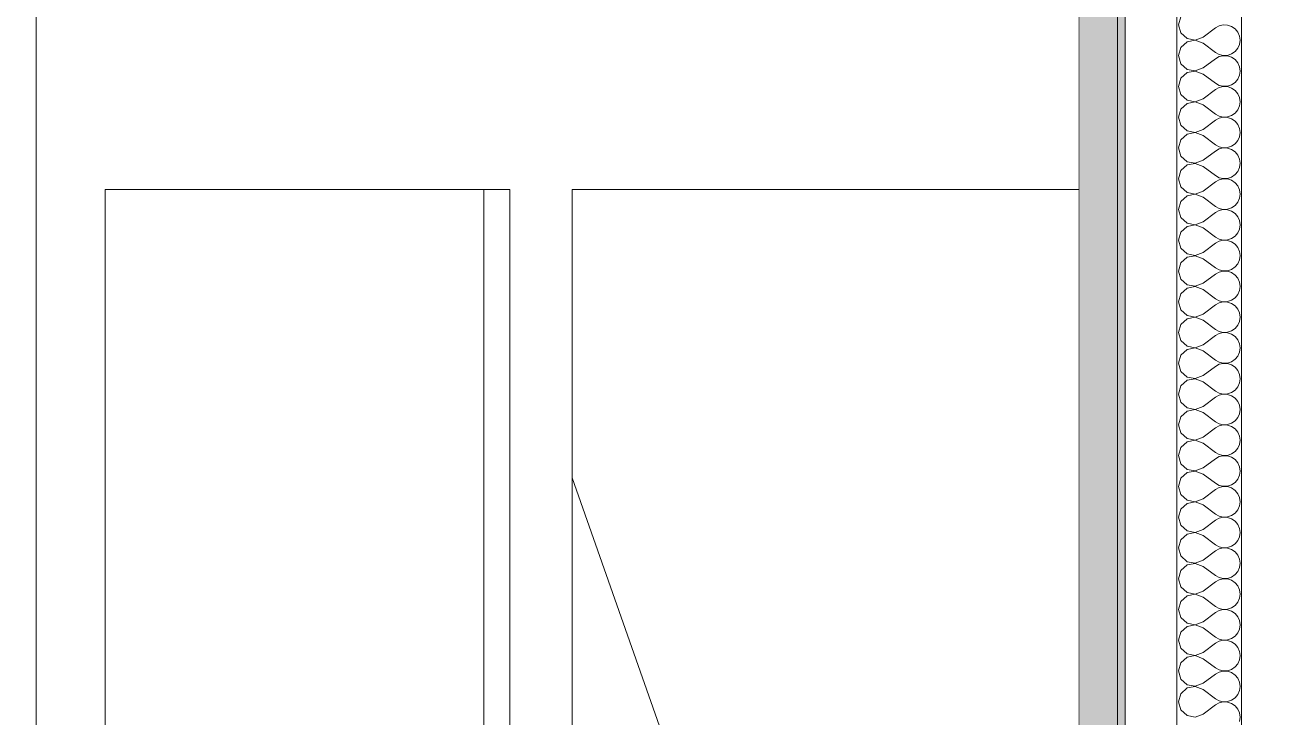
# Model space of a CAD drawing. Header units: millimetres. Extents: x -48147 to 1414029, y -496296 to 18123.
# Drawn here: x 1366612 to 1367135, y -476882 to -476590 of the extents above; entities that cross this region are included whole.
import ezdxf

# ---------------------------------------------------------------- set-up
doc = ezdxf.new("R2010")
doc.units = ezdxf.units.MM
doc.header["$MEASUREMENT"] = 0
doc.linetypes.add('Wipeout_Contour', pattern=[1000, 0, -1000])
doc.layers.add('New_A-25-M_Wall_Int', color=7, linetype='Continuous')
doc.layers.add('New_ArchiCAD Doors', color=7, linetype='Continuous')
doc.layers.add('New_A-25-M_Wall_Int_Pen_No__1', color=7, linetype='Continuous', lineweight=13)
doc.layers.add('New_ArchiCAD Doors_Pen_No__3', color=7, linetype='Continuous', lineweight=18)
doc.layers.add('New_A-25-M_Wall_Int_Pen_No__107', color=7, linetype='Continuous', lineweight=15, true_color=0xa6a6a6)
doc.layers.add('New_ArchiCAD Doors_Pen_No__63', color=7, linetype='Continuous', lineweight=20, true_color=0x606060)

# ---------------------------------------------------------------- blocks, each defined once
blk = doc.blocks.new('*X159', base_point=(1372879, -490836.73))
at = {"layer": 'New_A-25-M_Wall_Int_Pen_No__107', "linetype": 'Continuous'}
for p, q in [((1367099.2, -476586.8), (1367098.23, -476590.22)), ((1367098.23, -476590.22), (1367099.2, -476593.63)), ((1367099.2, -476593.63), (1367101.82, -476596.02)), ((1367108.62, -476595.41), (1367113.81, -476591.51)), ((1367115.38, -476590.65), (1367113.81, -476591.51)), ((1367117.12, -476590.24), (1367115.38, -476590.65)), ((1367118.91, -476590.33), (1367117.12, -476590.24)), ((1367120.61, -476590.9), (1367118.91, -476590.33)), ((1367122.08, -476591.92), (1367120.61, -476590.9)), ((1367123.23, -476593.29), (1367122.08, -476591.92)), ((1367123.95, -476594.93), (1367123.23, -476593.29)), ((1367101.82, -476597.39), (1367099.2, -476599.79)), ((1367101.82, -476596.02), (1367105.31, -476596.68)), ((1367105.31, -476596.73), (1367101.82, -476597.39)), ((1367105.31, -476596.68), (1367108.62, -476595.41)), ((1367108.62, -476598), (1367105.31, -476596.73)), ((1367108.62, -476598), (1367113.81, -476601.9)), ((1367123.23, -476600.12), (1367123.95, -476598.48)), ((1367124.19, -476596.71), (1367123.95, -476594.93)), ((1367123.95, -476598.48), (1367124.19, -476596.71)), ((1367099.2, -476599.79), (1367098.23, -476603.2)), ((1367098.23, -476603.2), (1367099.2, -476606.61)), ((1367108.62, -476608.39), (1367113.81, -476604.5)), ((1367113.81, -476601.9), (1367115.38, -476602.77)), ((1367115.38, -476603.63), (1367113.81, -476604.5)), ((1367115.38, -476602.77), (1367117.12, -476603.17)), ((1367117.12, -476603.22), (1367115.38, -476603.63)), ((1367117.12, -476603.17), (1367118.91, -476603.08)), ((1367118.91, -476603.31), (1367117.12, -476603.22)), ((1367118.91, -476603.08), (1367120.61, -476602.51)), ((1367120.61, -476603.88), (1367118.91, -476603.31)), ((1367120.61, -476602.51), (1367122.08, -476601.5)), ((1367122.08, -476604.9), (1367120.61, -476603.88)), ((1367122.08, -476601.5), (1367123.23, -476600.12)), ((1367099.2, -476606.61), (1367101.82, -476609)), ((1367101.82, -476609), (1367105.31, -476609.66)), ((1367105.31, -476609.71), (1367101.82, -476610.37)), ((1367105.31, -476609.66), (1367108.62, -476608.39)), ((1367108.62, -476610.99), (1367105.31, -476609.71)), ((1367123.23, -476606.28), (1367122.08, -476604.9)), ((1367123.95, -476607.91), (1367123.23, -476606.28)), ((1367124.19, -476609.69), (1367123.95, -476607.91)), ((1367123.95, -476611.46), (1367124.19, -476609.69)), ((1367099.2, -476612.77), (1367098.23, -476616.18)), ((1367101.82, -476610.37), (1367099.2, -476612.77)), ((1367108.62, -476610.99), (1367113.81, -476614.88)), ((1367113.81, -476614.88), (1367115.38, -476615.75)), ((1367120.61, -476615.49), (1367122.08, -476614.48)), ((1367122.08, -476614.48), (1367123.23, -476613.1)), ((1367123.23, -476613.1), (1367123.95, -476611.46)), ((1367098.23, -476616.18), (1367099.2, -476619.59)), ((1367099.2, -476619.59), (1367101.82, -476621.98)), ((1367108.62, -476621.37), (1367113.81, -476617.48)), ((1367115.38, -476616.61), (1367113.81, -476617.48)), ((1367115.38, -476615.75), (1367117.12, -476616.15)), ((1367117.12, -476616.21), (1367115.38, -476616.61)), ((1367117.12, -476616.15), (1367118.91, -476616.07)), ((1367118.91, -476616.29), (1367117.12, -476616.21)), ((1367118.91, -476616.07), (1367120.61, -476615.49)), ((1367120.61, -476616.86), (1367118.91, -476616.29)), ((1367122.08, -476617.88), (1367120.61, -476616.86)), ((1367123.23, -476619.26), (1367122.08, -476617.88)), ((1367123.95, -476620.9), (1367123.23, -476619.26)), ((1367099.2, -476625.75), (1367098.23, -476629.16)), ((1367101.82, -476623.36), (1367099.2, -476625.75)), ((1367101.82, -476621.98), (1367105.31, -476622.64)), ((1367105.31, -476622.7), (1367101.82, -476623.36)), ((1367105.31, -476622.64), (1367108.62, -476621.37)), ((1367108.62, -476623.97), (1367105.31, -476622.7)), ((1367108.62, -476623.97), (1367113.81, -476627.86)), ((1367123.23, -476626.08), (1367123.95, -476624.44)), ((1367124.19, -476622.67), (1367123.95, -476620.9)), ((1367123.95, -476624.44), (1367124.19, -476622.67)), ((1367098.23, -476629.16), (1367099.2, -476632.57)), ((1367108.62, -476634.35), (1367113.81, -476630.46)), ((1367113.81, -476627.86), (1367115.38, -476628.73)), ((1367115.38, -476629.59), (1367113.81, -476630.46)), ((1367115.38, -476628.73), (1367117.12, -476629.13)), ((1367117.12, -476629.19), (1367115.38, -476629.59)), ((1367117.12, -476629.13), (1367118.91, -476629.05)), ((1367118.91, -476629.27), (1367117.12, -476629.19)), ((1367118.91, -476629.05), (1367120.61, -476628.48)), ((1367120.61, -476629.85), (1367118.91, -476629.27)), ((1367120.61, -476628.48), (1367122.08, -476627.46)), ((1367122.08, -476630.86), (1367120.61, -476629.85)), ((1367122.08, -476627.46), (1367123.23, -476626.08)), ((1367123.23, -476632.24), (1367122.08, -476630.86)), ((1367099.2, -476632.57), (1367101.82, -476634.97)), ((1367101.82, -476634.97), (1367105.31, -476635.63)), ((1367105.31, -476635.68), (1367101.82, -476636.34)), ((1367105.31, -476635.63), (1367108.62, -476634.35)), ((1367108.62, -476636.95), (1367105.31, -476635.68)), ((1367123.95, -476633.88), (1367123.23, -476632.24)), ((1367124.19, -476635.65), (1367123.95, -476633.88)), ((1367123.95, -476637.43), (1367124.19, -476635.65)), ((1367099.2, -476638.73), (1367098.23, -476642.14)), ((1367101.82, -476636.34), (1367099.2, -476638.73)), ((1367108.62, -476636.95), (1367113.81, -476640.84)), ((1367113.81, -476640.84), (1367115.38, -476641.71)), ((1367118.91, -476642.03), (1367120.61, -476641.46)), ((1367120.61, -476641.46), (1367122.08, -476640.44)), ((1367122.08, -476640.44), (1367123.23, -476639.06)), ((1367123.23, -476639.06), (1367123.95, -476637.43)), ((1367098.23, -476642.14), (1367099.2, -476645.55)), ((1367099.2, -476645.55), (1367101.82, -476647.95)), ((1367108.62, -476647.33), (1367113.81, -476643.44)), ((1367115.38, -476642.57), (1367113.81, -476643.44)), ((1367115.38, -476641.71), (1367117.12, -476642.12)), ((1367117.12, -476642.17), (1367115.38, -476642.57)), ((1367117.12, -476642.12), (1367118.91, -476642.03)), ((1367118.91, -476642.26), (1367117.12, -476642.17)), ((1367120.61, -476642.83), (1367118.91, -476642.26)), ((1367122.08, -476643.84), (1367120.61, -476642.83)), ((1367123.23, -476645.22), (1367122.08, -476643.84)), ((1367123.95, -476646.86), (1367123.23, -476645.22)), ((1367099.2, -476651.71), (1367098.23, -476655.12)), ((1367101.82, -476649.32), (1367099.2, -476651.71)), ((1367101.82, -476647.95), (1367105.31, -476648.61)), ((1367105.31, -476648.66), (1367101.82, -476649.32)), ((1367105.31, -476648.61), (1367108.62, -476647.33)), ((1367108.62, -476649.93), (1367105.31, -476648.66)), ((1367108.62, -476649.93), (1367113.81, -476653.83)), ((1367123.23, -476652.05), (1367123.95, -476650.41)), ((1367124.19, -476648.63), (1367123.95, -476646.86)), ((1367123.95, -476650.41), (1367124.19, -476648.63)), ((1367098.23, -476655.12), (1367099.2, -476658.54)), ((1367108.62, -476660.32), (1367113.81, -476656.42)), ((1367113.81, -476653.83), (1367115.38, -476654.69)), ((1367115.38, -476655.56), (1367113.81, -476656.42)), ((1367115.38, -476654.69), (1367117.12, -476655.1)), ((1367117.12, -476655.15), (1367115.38, -476655.56)), ((1367117.12, -476655.1), (1367118.91, -476655.01)), ((1367118.91, -476655.24), (1367117.12, -476655.15)), ((1367118.91, -476655.01), (1367120.61, -476654.44)), ((1367120.61, -476655.81), (1367118.91, -476655.24)), ((1367120.61, -476654.44), (1367122.08, -476653.42)), ((1367122.08, -476656.82), (1367120.61, -476655.81)), ((1367122.08, -476653.42), (1367123.23, -476652.05)), ((1367123.23, -476658.2), (1367122.08, -476656.82)), ((1367099.2, -476658.54), (1367101.82, -476660.93)), ((1367101.82, -476662.3), (1367099.2, -476664.69)), ((1367101.82, -476660.93), (1367105.31, -476661.59)), ((1367105.31, -476661.64), (1367101.82, -476662.3)), ((1367105.31, -476661.59), (1367108.62, -476660.32)), ((1367108.62, -476662.91), (1367105.31, -476661.64)), ((1367123.95, -476659.84), (1367123.23, -476658.2)), ((1367124.19, -476661.61), (1367123.95, -476659.84)), ((1367123.95, -476663.39), (1367124.19, -476661.61)), ((1367099.2, -476664.69), (1367098.23, -476668.11)), ((1367108.62, -476662.91), (1367113.81, -476666.81)), ((1367113.81, -476666.81), (1367115.38, -476667.67)), ((1367118.91, -476667.99), (1367120.61, -476667.42)), ((1367120.61, -476667.42), (1367122.08, -476666.41)), ((1367122.08, -476666.41), (1367123.23, -476665.03)), ((1367123.23, -476665.03), (1367123.95, -476663.39)), ((1367098.23, -476668.11), (1367099.2, -476671.52)), ((1367099.2, -476671.52), (1367101.82, -476673.91)), ((1367108.62, -476673.3), (1367113.81, -476669.4)), ((1367115.38, -476668.54), (1367113.81, -476669.4)), ((1367115.38, -476667.67), (1367117.12, -476668.08)), ((1367117.12, -476668.13), (1367115.38, -476668.54)), ((1367117.12, -476668.08), (1367118.91, -476667.99)), ((1367118.91, -476668.22), (1367117.12, -476668.13)), ((1367120.61, -476668.79), (1367118.91, -476668.22)), ((1367122.08, -476669.8), (1367120.61, -476668.79)), ((1367123.23, -476671.18), (1367122.08, -476669.8)), ((1367123.95, -476672.82), (1367123.23, -476671.18)), ((1367124.19, -476674.6), (1367123.95, -476672.82)), ((1367099.2, -476677.67), (1367098.23, -476681.09)), ((1367101.82, -476675.28), (1367099.2, -476677.67)), ((1367101.82, -476673.91), (1367105.31, -476674.57)), ((1367105.31, -476674.62), (1367101.82, -476675.28)), ((1367105.31, -476674.57), (1367108.62, -476673.3)), ((1367108.62, -476675.89), (1367105.31, -476674.62)), ((1367108.62, -476675.89), (1367113.81, -476679.79)), ((1367122.08, -476679.39), (1367123.23, -476678.01)), ((1367123.23, -476678.01), (1367123.95, -476676.37)), ((1367123.95, -476676.37), (1367124.19, -476674.6)), ((1367098.23, -476681.09), (1367099.2, -476684.5)), ((1367108.62, -476686.28), (1367113.81, -476682.38)), ((1367113.81, -476679.79), (1367115.38, -476680.66)), ((1367115.38, -476681.52), (1367113.81, -476682.38)), ((1367115.38, -476680.66), (1367117.12, -476681.06)), ((1367117.12, -476681.11), (1367115.38, -476681.52)), ((1367117.12, -476681.06), (1367118.91, -476680.97)), ((1367118.91, -476681.2), (1367117.12, -476681.11)), ((1367118.91, -476680.97), (1367120.61, -476680.4)), ((1367120.61, -476681.77), (1367118.91, -476681.2)), ((1367120.61, -476680.4), (1367122.08, -476679.39)), ((1367122.08, -476682.79), (1367120.61, -476681.77)), ((1367123.23, -476684.17), (1367122.08, -476682.79)), ((1367099.2, -476684.5), (1367101.82, -476686.89)), ((1367101.82, -476688.26), (1367099.2, -476690.66)), ((1367101.82, -476686.89), (1367105.31, -476687.55)), ((1367105.31, -476687.6), (1367101.82, -476688.26)), ((1367105.31, -476687.55), (1367108.62, -476686.28)), ((1367108.62, -476688.88), (1367105.31, -476687.6)), ((1367123.95, -476685.8), (1367123.23, -476684.17)), ((1367124.19, -476687.58), (1367123.95, -476685.8)), ((1367123.95, -476689.35), (1367124.19, -476687.58)), ((1367099.2, -476690.66), (1367098.23, -476694.07)), ((1367108.62, -476688.88), (1367113.81, -476692.77)), ((1367113.81, -476692.77), (1367115.38, -476693.64)), ((1367115.38, -476693.64), (1367117.12, -476694.04)), ((1367118.91, -476693.96), (1367120.61, -476693.38)), ((1367120.61, -476693.38), (1367122.08, -476692.37)), ((1367122.08, -476692.37), (1367123.23, -476690.99)), ((1367123.23, -476690.99), (1367123.95, -476689.35)), ((1367098.23, -476694.07), (1367099.2, -476697.48)), ((1367099.2, -476697.48), (1367101.82, -476699.87)), ((1367108.62, -476699.26), (1367113.81, -476695.37)), ((1367115.38, -476694.5), (1367113.81, -476695.37)), ((1367117.12, -476694.09), (1367115.38, -476694.5)), ((1367117.12, -476694.04), (1367118.91, -476693.96)), ((1367118.91, -476694.18), (1367117.12, -476694.09)), ((1367120.61, -476694.75), (1367118.91, -476694.18)), ((1367122.08, -476695.77), (1367120.61, -476694.75)), ((1367123.23, -476697.15), (1367122.08, -476695.77)), ((1367123.95, -476698.79), (1367123.23, -476697.15)), ((1367124.19, -476700.56), (1367123.95, -476698.79)), ((1367099.2, -476703.64), (1367098.23, -476707.05)), ((1367101.82, -476701.24), (1367099.2, -476703.64)), ((1367101.82, -476699.87), (1367105.31, -476700.53)), ((1367105.31, -476700.59), (1367101.82, -476701.24)), ((1367105.31, -476700.53), (1367108.62, -476699.26)), ((1367108.62, -476701.86), (1367105.31, -476700.59)), ((1367108.62, -476701.86), (1367113.81, -476705.75)), ((1367122.08, -476705.35), (1367123.23, -476703.97)), ((1367123.23, -476703.97), (1367123.95, -476702.33)), ((1367123.95, -476702.33), (1367124.19, -476700.56)), ((1367098.23, -476707.05), (1367099.2, -476710.46)), ((1367108.62, -476712.24), (1367113.81, -476708.35)), ((1367113.81, -476705.75), (1367115.38, -476706.62)), ((1367115.38, -476707.48), (1367113.81, -476708.35)), ((1367115.38, -476706.62), (1367117.12, -476707.02)), ((1367117.12, -476707.08), (1367115.38, -476707.48)), ((1367117.12, -476707.02), (1367118.91, -476706.94)), ((1367118.91, -476707.16), (1367117.12, -476707.08)), ((1367118.91, -476706.94), (1367120.61, -476706.36)), ((1367120.61, -476707.73), (1367118.91, -476707.16)), ((1367120.61, -476706.36), (1367122.08, -476705.35)), ((1367122.08, -476708.75), (1367120.61, -476707.73)), ((1367123.23, -476710.13), (1367122.08, -476708.75)), ((1367099.2, -476710.46), (1367101.82, -476712.86)), ((1367101.82, -476714.23), (1367099.2, -476716.62)), ((1367101.82, -476712.86), (1367105.31, -476713.51)), ((1367105.31, -476713.57), (1367101.82, -476714.23)), ((1367105.31, -476713.51), (1367108.62, -476712.24)), ((1367108.62, -476714.84), (1367105.31, -476713.57)), ((1367123.95, -476711.77), (1367123.23, -476710.13)), ((1367124.19, -476713.54), (1367123.95, -476711.77)), ((1367123.95, -476715.31), (1367124.19, -476713.54)), ((1367099.2, -476716.62), (1367098.23, -476720.03)), ((1367108.62, -476714.84), (1367113.81, -476718.73)), ((1367113.81, -476718.73), (1367115.38, -476719.6)), ((1367115.38, -476719.6), (1367117.12, -476720.01)), ((1367117.12, -476720.01), (1367118.91, -476719.92)), ((1367118.91, -476719.92), (1367120.61, -476719.35)), ((1367120.61, -476719.35), (1367122.08, -476718.33)), ((1367122.08, -476718.33), (1367123.23, -476716.95)), ((1367123.23, -476716.95), (1367123.95, -476715.31)), ((1367098.23, -476720.03), (1367099.2, -476723.44)), ((1367099.2, -476723.44), (1367101.82, -476725.84)), ((1367105.31, -476726.5), (1367108.62, -476725.22)), ((1367108.62, -476725.22), (1367113.81, -476721.33)), ((1367115.38, -476720.46), (1367113.81, -476721.33)), ((1367117.12, -476720.06), (1367115.38, -476720.46)), ((1367118.91, -476720.14), (1367117.12, -476720.06)), ((1367120.61, -476720.72), (1367118.91, -476720.14)), ((1367122.08, -476721.73), (1367120.61, -476720.72)), ((1367123.23, -476723.11), (1367122.08, -476721.73)), ((1367123.95, -476724.75), (1367123.23, -476723.11)), ((1367124.19, -476726.52), (1367123.95, -476724.75)), ((1367099.2, -476729.6), (1367098.23, -476733.01)), ((1367101.82, -476727.21), (1367099.2, -476729.6)), ((1367101.82, -476725.84), (1367105.31, -476726.5)), ((1367105.31, -476726.55), (1367101.82, -476727.21)), ((1367108.62, -476727.82), (1367105.31, -476726.55)), ((1367108.62, -476727.82), (1367113.81, -476731.71)), ((1367122.08, -476731.31), (1367123.23, -476729.93)), ((1367123.23, -476729.93), (1367123.95, -476728.3)), ((1367123.95, -476728.3), (1367124.19, -476726.52)), ((1367098.23, -476733.01), (1367099.2, -476736.43)), ((1367108.62, -476738.21), (1367113.81, -476734.31)), ((1367113.81, -476731.71), (1367115.38, -476732.58)), ((1367115.38, -476733.44), (1367113.81, -476734.31)), ((1367115.38, -476732.58), (1367117.12, -476732.99)), ((1367117.12, -476733.04), (1367115.38, -476733.44)), ((1367117.12, -476732.99), (1367118.91, -476732.9)), ((1367118.91, -476733.13), (1367117.12, -476733.04)), ((1367118.91, -476732.9), (1367120.61, -476732.33)), ((1367120.61, -476733.7), (1367118.91, -476733.13)), ((1367120.61, -476732.33), (1367122.08, -476731.31)), ((1367122.08, -476734.71), (1367120.61, -476733.7)), ((1367123.23, -476736.09), (1367122.08, -476734.71)), ((1367099.2, -476736.43), (1367101.82, -476738.82)), ((1367101.82, -476740.19), (1367099.2, -476742.58)), ((1367101.82, -476738.82), (1367105.31, -476739.48)), ((1367105.31, -476739.53), (1367101.82, -476740.19)), ((1367105.31, -476739.48), (1367108.62, -476738.21)), ((1367108.62, -476740.8), (1367105.31, -476739.53)), ((1367108.62, -476740.8), (1367113.81, -476744.7)), ((1367123.95, -476737.73), (1367123.23, -476736.09)), ((1367124.19, -476739.5), (1367123.95, -476737.73)), ((1367123.95, -476741.28), (1367124.19, -476739.5)), ((1367099.2, -476742.58), (1367098.23, -476745.99)), ((1367098.23, -476745.99), (1367099.2, -476749.41)), ((1367113.81, -476744.7), (1367115.38, -476745.56)), ((1367115.38, -476745.56), (1367117.12, -476745.97)), ((1367117.12, -476746.02), (1367115.38, -476746.43)), ((1367117.12, -476745.97), (1367118.91, -476745.88)), ((1367118.91, -476746.11), (1367117.12, -476746.02)), ((1367118.91, -476745.88), (1367120.61, -476745.31)), ((1367120.61, -476746.68), (1367118.91, -476746.11)), ((1367120.61, -476745.31), (1367122.08, -476744.29)), ((1367122.08, -476744.29), (1367123.23, -476742.92)), ((1367123.23, -476742.92), (1367123.95, -476741.28)), ((1367099.2, -476749.41), (1367101.82, -476751.8)), ((1367105.31, -476752.46), (1367108.62, -476751.19)), ((1367108.62, -476751.19), (1367113.81, -476747.29)), ((1367115.38, -476746.43), (1367113.81, -476747.29)), ((1367122.08, -476747.69), (1367120.61, -476746.68)), ((1367123.23, -476749.07), (1367122.08, -476747.69)), ((1367123.95, -476750.71), (1367123.23, -476749.07)), ((1367124.19, -476752.49), (1367123.95, -476750.71)), ((1367099.2, -476755.56), (1367098.23, -476758.98)), ((1367101.82, -476753.17), (1367099.2, -476755.56)), ((1367101.82, -476751.8), (1367105.31, -476752.46)), ((1367105.31, -476752.51), (1367101.82, -476753.17)), ((1367108.62, -476753.78), (1367105.31, -476752.51)), ((1367108.62, -476753.78), (1367113.81, -476757.68)), ((1367122.08, -476757.28), (1367123.23, -476755.9)), ((1367123.23, -476755.9), (1367123.95, -476754.26)), ((1367123.95, -476754.26), (1367124.19, -476752.49)), ((1367098.23, -476758.98), (1367099.2, -476762.39)), ((1367108.62, -476764.17), (1367113.81, -476760.27)), ((1367113.81, -476757.68), (1367115.38, -476758.54)), ((1367115.38, -476759.41), (1367113.81, -476760.27)), ((1367115.38, -476758.54), (1367117.12, -476758.95)), ((1367117.12, -476759), (1367115.38, -476759.41)), ((1367117.12, -476758.95), (1367118.91, -476758.86)), ((1367118.91, -476759.09), (1367117.12, -476759)), ((1367118.91, -476758.86), (1367120.61, -476758.29)), ((1367120.61, -476759.66), (1367118.91, -476759.09)), ((1367120.61, -476758.29), (1367122.08, -476757.28)), ((1367122.08, -476760.68), (1367120.61, -476759.66)), ((1367123.23, -476762.05), (1367122.08, -476760.68)), ((1367099.2, -476762.39), (1367101.82, -476764.78)), ((1367101.82, -476766.15), (1367099.2, -476768.54)), ((1367101.82, -476764.78), (1367105.31, -476765.44)), ((1367105.31, -476765.49), (1367101.82, -476766.15)), ((1367105.31, -476765.44), (1367108.62, -476764.17)), ((1367108.62, -476766.76), (1367105.31, -476765.49)), ((1367108.62, -476766.76), (1367113.81, -476770.66)), ((1367123.95, -476763.69), (1367123.23, -476762.05)), ((1367124.19, -476765.47), (1367123.95, -476763.69)), ((1367123.95, -476767.24), (1367124.19, -476765.47)), ((1367099.2, -476768.54), (1367098.23, -476771.96)), ((1367098.23, -476771.96), (1367099.2, -476775.37)), ((1367113.81, -476770.66), (1367115.38, -476771.53)), ((1367115.38, -476771.53), (1367117.12, -476771.93)), ((1367117.12, -476771.98), (1367115.38, -476772.39)), ((1367117.12, -476771.93), (1367118.91, -476771.84)), ((1367118.91, -476772.07), (1367117.12, -476771.98)), ((1367118.91, -476771.84), (1367120.61, -476771.27)), ((1367120.61, -476772.64), (1367118.91, -476772.07)), ((1367120.61, -476771.27), (1367122.08, -476770.26)), ((1367122.08, -476770.26), (1367123.23, -476768.88)), ((1367123.23, -476768.88), (1367123.95, -476767.24)), ((1367099.2, -476775.37), (1367101.82, -476777.76)), ((1367105.31, -476778.42), (1367108.62, -476777.15)), ((1367108.62, -476777.15), (1367113.81, -476773.26)), ((1367115.38, -476772.39), (1367113.81, -476773.26)), ((1367122.08, -476773.66), (1367120.61, -476772.64)), ((1367123.23, -476775.04), (1367122.08, -476773.66)), ((1367123.95, -476776.67), (1367123.23, -476775.04)), ((1367124.19, -476778.45), (1367123.95, -476776.67)), ((1367099.2, -476781.53), (1367098.23, -476784.94)), ((1367101.82, -476779.13), (1367099.2, -476781.53)), ((1367101.82, -476777.76), (1367105.31, -476778.42)), ((1367105.31, -476778.47), (1367101.82, -476779.13)), ((1367108.62, -476779.75), (1367105.31, -476778.47)), ((1367108.62, -476779.75), (1367113.81, -476783.64)), ((1367122.08, -476783.24), (1367123.23, -476781.86)), ((1367123.23, -476781.86), (1367123.95, -476780.22)), ((1367123.95, -476780.22), (1367124.19, -476778.45)), ((1367098.23, -476784.94), (1367099.2, -476788.35)), ((1367108.62, -476790.13), (1367113.81, -476786.24)), ((1367113.81, -476783.64), (1367115.38, -476784.51)), ((1367115.38, -476785.37), (1367113.81, -476786.24)), ((1367115.38, -476784.51), (1367117.12, -476784.91)), ((1367117.12, -476784.97), (1367115.38, -476785.37)), ((1367117.12, -476784.91), (1367118.91, -476784.83)), ((1367118.91, -476785.05), (1367117.12, -476784.97)), ((1367118.91, -476784.83), (1367120.61, -476784.25)), ((1367120.61, -476785.62), (1367118.91, -476785.05)), ((1367120.61, -476784.25), (1367122.08, -476783.24)), ((1367122.08, -476786.64), (1367120.61, -476785.62)), ((1367123.23, -476788.02), (1367122.08, -476786.64)), ((1367123.95, -476789.66), (1367123.23, -476788.02)), ((1367099.2, -476788.35), (1367101.82, -476790.74)), ((1367101.82, -476792.11), (1367099.2, -476794.51)), ((1367101.82, -476790.74), (1367105.31, -476791.4)), ((1367105.31, -476791.46), (1367101.82, -476792.11)), ((1367105.31, -476791.4), (1367108.62, -476790.13)), ((1367108.62, -476792.73), (1367105.31, -476791.46)), ((1367108.62, -476792.73), (1367113.81, -476796.62)), ((1367123.23, -476794.84), (1367123.95, -476793.2)), ((1367124.19, -476791.43), (1367123.95, -476789.66)), ((1367123.95, -476793.2), (1367124.19, -476791.43)), ((1367099.2, -476794.51), (1367098.23, -476797.92)), ((1367098.23, -476797.92), (1367099.2, -476801.33)), ((1367113.81, -476796.62), (1367115.38, -476797.49)), ((1367115.38, -476798.35), (1367113.81, -476799.22)), ((1367115.38, -476797.49), (1367117.12, -476797.89)), ((1367117.12, -476797.95), (1367115.38, -476798.35)), ((1367117.12, -476797.89), (1367118.91, -476797.81)), ((1367118.91, -476798.03), (1367117.12, -476797.95)), ((1367118.91, -476797.81), (1367120.61, -476797.24)), ((1367120.61, -476798.61), (1367118.91, -476798.03)), ((1367120.61, -476797.24), (1367122.08, -476796.22)), ((1367122.08, -476796.22), (1367123.23, -476794.84)), ((1367099.2, -476801.33), (1367101.82, -476803.73)), ((1367101.82, -476803.73), (1367105.31, -476804.38)), ((1367105.31, -476804.38), (1367108.62, -476803.11)), ((1367108.62, -476803.11), (1367113.81, -476799.22)), ((1367122.08, -476799.62), (1367120.61, -476798.61)), ((1367123.23, -476801), (1367122.08, -476799.62)), ((1367123.95, -476802.64), (1367123.23, -476801)), ((1367124.19, -476804.41), (1367123.95, -476802.64)), ((1367099.2, -476807.49), (1367098.23, -476810.9)), ((1367101.82, -476805.1), (1367099.2, -476807.49)), ((1367105.31, -476804.44), (1367101.82, -476805.1)), ((1367108.62, -476805.71), (1367105.31, -476804.44)), ((1367108.62, -476805.71), (1367113.81, -476809.6)), ((1367122.08, -476809.2), (1367123.23, -476807.82)), ((1367123.23, -476807.82), (1367123.95, -476806.18)), ((1367123.95, -476806.18), (1367124.19, -476804.41)), ((1367098.23, -476810.9), (1367099.2, -476814.31)), ((1367108.62, -476816.09), (1367113.81, -476812.2)), ((1367113.81, -476809.6), (1367115.38, -476810.47)), ((1367115.38, -476811.33), (1367113.81, -476812.2)), ((1367115.38, -476810.47), (1367117.12, -476810.88)), ((1367117.12, -476810.93), (1367115.38, -476811.33)), ((1367117.12, -476810.88), (1367118.91, -476810.79)), ((1367118.91, -476811.01), (1367117.12, -476810.93)), ((1367118.91, -476810.79), (1367120.61, -476810.22)), ((1367120.61, -476811.59), (1367118.91, -476811.01)), ((1367120.61, -476810.22), (1367122.08, -476809.2)), ((1367122.08, -476812.6), (1367120.61, -476811.59)), ((1367123.23, -476813.98), (1367122.08, -476812.6)), ((1367123.95, -476815.62), (1367123.23, -476813.98)), ((1367099.2, -476814.31), (1367101.82, -476816.71)), ((1367101.82, -476818.08), (1367099.2, -476820.47)), ((1367101.82, -476816.71), (1367105.31, -476817.37)), ((1367105.31, -476817.42), (1367101.82, -476818.08)), ((1367105.31, -476817.37), (1367108.62, -476816.09)), ((1367108.62, -476818.69), (1367105.31, -476817.42)), ((1367108.62, -476818.69), (1367113.81, -476822.59)), ((1367123.23, -476820.81), (1367123.95, -476819.17)), ((1367124.19, -476817.39), (1367123.95, -476815.62)), ((1367123.95, -476819.17), (1367124.19, -476817.39)), ((1367099.2, -476820.47), (1367098.23, -476823.88)), ((1367098.23, -476823.88), (1367099.2, -476827.3)), ((1367113.81, -476822.59), (1367115.38, -476823.45)), ((1367115.38, -476824.32), (1367113.81, -476825.18)), ((1367115.38, -476823.45), (1367117.12, -476823.86)), ((1367117.12, -476823.91), (1367115.38, -476824.32)), ((1367117.12, -476823.86), (1367118.91, -476823.77)), ((1367118.91, -476824), (1367117.12, -476823.91)), ((1367118.91, -476823.77), (1367120.61, -476823.2)), ((1367120.61, -476824.57), (1367118.91, -476824)), ((1367120.61, -476823.2), (1367122.08, -476822.18)), ((1367122.08, -476825.58), (1367120.61, -476824.57)), ((1367122.08, -476822.18), (1367123.23, -476820.81)), ((1367099.2, -476827.3), (1367101.82, -476829.69)), ((1367101.82, -476829.69), (1367105.31, -476830.35)), ((1367105.31, -476830.35), (1367108.62, -476829.08)), ((1367108.62, -476829.08), (1367113.81, -476825.18)), ((1367123.23, -476826.96), (1367122.08, -476825.58)), ((1367123.95, -476828.6), (1367123.23, -476826.96)), ((1367124.19, -476830.37), (1367123.95, -476828.6)), ((1367099.2, -476833.45), (1367098.23, -476836.86)), ((1367101.82, -476831.06), (1367099.2, -476833.45)), ((1367105.31, -476830.4), (1367101.82, -476831.06)), ((1367108.62, -476831.67), (1367105.31, -476830.4)), ((1367108.62, -476831.67), (1367113.81, -476835.57)), ((1367120.61, -476836.18), (1367122.08, -476835.17)), ((1367122.08, -476835.17), (1367123.23, -476833.79)), ((1367123.23, -476833.79), (1367123.95, -476832.15)), ((1367123.95, -476832.15), (1367124.19, -476830.37)), ((1367098.23, -476836.86), (1367099.2, -476840.28)), ((1367099.2, -476840.28), (1367101.82, -476842.67)), ((1367108.62, -476842.06), (1367113.81, -476838.16)), ((1367113.81, -476835.57), (1367115.38, -476836.43)), ((1367115.38, -476837.3), (1367113.81, -476838.16)), ((1367115.38, -476836.43), (1367117.12, -476836.84)), ((1367117.12, -476836.89), (1367115.38, -476837.3)), ((1367117.12, -476836.84), (1367118.91, -476836.75)), ((1367118.91, -476836.98), (1367117.12, -476836.89)), ((1367118.91, -476836.75), (1367120.61, -476836.18)), ((1367120.61, -476837.55), (1367118.91, -476836.98)), ((1367122.08, -476838.56), (1367120.61, -476837.55)), ((1367123.23, -476839.94), (1367122.08, -476838.56)), ((1367123.95, -476841.58), (1367123.23, -476839.94)), ((1367101.82, -476844.04), (1367099.2, -476846.43)), ((1367101.82, -476842.67), (1367105.31, -476843.33)), ((1367105.31, -476843.38), (1367101.82, -476844.04)), ((1367105.31, -476843.33), (1367108.62, -476842.06)), ((1367108.62, -476844.65), (1367105.31, -476843.38)), ((1367108.62, -476844.65), (1367113.81, -476848.55)), ((1367123.23, -476846.77), (1367123.95, -476845.13)), ((1367124.19, -476843.36), (1367123.95, -476841.58)), ((1367123.95, -476845.13), (1367124.19, -476843.36)), ((1367099.2, -476846.43), (1367098.23, -476849.85)), ((1367098.23, -476849.85), (1367099.2, -476853.26)), ((1367113.81, -476848.55), (1367115.38, -476849.41)), ((1367115.38, -476850.28), (1367113.81, -476851.14)), ((1367115.38, -476849.41), (1367117.12, -476849.82)), ((1367117.12, -476849.87), (1367115.38, -476850.28)), ((1367117.12, -476849.82), (1367118.91, -476849.73)), ((1367118.91, -476849.96), (1367117.12, -476849.87)), ((1367118.91, -476849.73), (1367120.61, -476849.16)), ((1367120.61, -476850.53), (1367118.91, -476849.96)), ((1367120.61, -476849.16), (1367122.08, -476848.15)), ((1367122.08, -476851.55), (1367120.61, -476850.53)), ((1367122.08, -476848.15), (1367123.23, -476846.77)), ((1367099.2, -476853.26), (1367101.82, -476855.65)), ((1367101.82, -476855.65), (1367105.31, -476856.31)), ((1367105.31, -476856.31), (1367108.62, -476855.04)), ((1367108.62, -476855.04), (1367113.81, -476851.14)), ((1367123.23, -476852.92), (1367122.08, -476851.55)), ((1367123.95, -476854.56), (1367123.23, -476852.92)), ((1367124.19, -476856.34), (1367123.95, -476854.56)), ((1367099.2, -476859.42), (1367098.23, -476862.83)), ((1367101.82, -476857.02), (1367099.2, -476859.42)), ((1367105.31, -476856.36), (1367101.82, -476857.02)), ((1367108.62, -476857.64), (1367105.31, -476856.36)), ((1367108.62, -476857.64), (1367113.81, -476861.53)), ((1367120.61, -476862.14), (1367122.08, -476861.13)), ((1367122.08, -476861.13), (1367123.23, -476859.75)), ((1367123.23, -476859.75), (1367123.95, -476858.11)), ((1367123.95, -476858.11), (1367124.19, -476856.34)), ((1367098.23, -476862.83), (1367099.2, -476866.24)), ((1367099.2, -476866.24), (1367101.82, -476868.63)), ((1367108.62, -476868.02), (1367113.81, -476864.13)), ((1367113.81, -476861.53), (1367115.38, -476862.4)), ((1367115.38, -476863.26), (1367113.81, -476864.13)), ((1367115.38, -476862.4), (1367117.12, -476862.8)), ((1367117.12, -476862.85), (1367115.38, -476863.26)), ((1367117.12, -476862.8), (1367118.91, -476862.72)), ((1367118.91, -476862.94), (1367117.12, -476862.85)), ((1367118.91, -476862.72), (1367120.61, -476862.14)), ((1367120.61, -476863.51), (1367118.91, -476862.94)), ((1367122.08, -476864.53), (1367120.61, -476863.51)), ((1367123.23, -476865.91), (1367122.08, -476864.53)), ((1367123.95, -476867.55), (1367123.23, -476865.91)), ((1367101.82, -476870), (1367099.2, -476872.4)), ((1367101.82, -476868.63), (1367105.31, -476869.29)), ((1367105.31, -476869.35), (1367101.82, -476870)), ((1367105.31, -476869.29), (1367108.62, -476868.02)), ((1367108.62, -476870.62), (1367105.31, -476869.35)), ((1367108.62, -476870.62), (1367113.81, -476874.51)), ((1367123.23, -476872.73), (1367123.95, -476871.09)), ((1367124.19, -476869.32), (1367123.95, -476867.55)), ((1367123.95, -476871.09), (1367124.19, -476869.32)), ((1367099.2, -476872.4), (1367098.23, -476875.81)), ((1367098.23, -476875.81), (1367099.2, -476879.22)), ((1367113.81, -476874.51), (1367115.38, -476875.38)), ((1367115.38, -476876.24), (1367113.81, -476877.11)), ((1367115.38, -476875.38), (1367117.12, -476875.78)), ((1367117.12, -476875.84), (1367115.38, -476876.24)), ((1367117.12, -476875.78), (1367118.91, -476875.7)), ((1367118.91, -476875.92), (1367117.12, -476875.84)), ((1367118.91, -476875.7), (1367120.61, -476875.12)), ((1367120.61, -476876.49), (1367118.91, -476875.92)), ((1367120.61, -476875.12), (1367122.08, -476874.11)), ((1367122.08, -476877.51), (1367120.61, -476876.49)), ((1367122.08, -476874.11), (1367123.23, -476872.73)), ((1367099.2, -476879.22), (1367101.82, -476881.62)), ((1367101.82, -476881.62), (1367105.31, -476882.27)), ((1367105.31, -476882.27), (1367108.62, -476881)), ((1367108.62, -476881), (1367113.81, -476877.11)), ((1367123.23, -476878.89), (1367122.08, -476877.51)), ((1367123.95, -476880.53), (1367123.23, -476878.89)), ((1367124.19, -476882.3), (1367123.95, -476880.53)), ((1367123.95, -476884.07), (1367124.19, -476882.3))]:
    blk.add_line(p, q, dxfattribs=at)
blk = doc.blocks.new('Section Elem_137_2', base_point=(1372879, -490836.73))
at = {"layer": 'New_A-25-M_Wall_Int_Pen_No__107', "linetype": 'Continuous'}
blk.add_hatch(color=256, dxfattribs=at).paths.add_polyline_path([(1367056.15, -478686.73), (1367072.5, -478686.73), (1367072.5, -474813.61), (1367056.15, -474813.61)])
at = {"layer": 'New_A-25-M_Wall_Int_Pen_No__107', "linetype": 'Continuous', "lineweight": 0, "true_color": 0x535353}
blk.add_hatch(color=251, dxfattribs=at).paths.add_polyline_path([(1367072.5, -478686.73), (1367075.77, -478686.73), (1367075.77, -474813.61), (1367072.5, -474813.61)])
at = {"layer": 'New_A-25-M_Wall_Int_Pen_No__1', "linetype": 'Continuous'}
for p, q in [((1367056.15, -474813.61), (1367056.15, -478686.73)), ((1367072.5, -474813.61), (1367072.5, -478686.73))]:
    blk.add_line(p, q, dxfattribs=at)
at = {"color": 254, "linetype": 'Wipeout_Contour', "lineweight": 0, "ltscale": 5791331.527955575}
blk.add_wipeout([(1367075.77, -478686.73), (1367097.58, -478686.73), (1367097.58, -474813.61), (1367075.77, -474813.61)], dxfattribs=at).dxf.layer = 'New_A-25-M_Wall_Int'
at = {"layer": 'New_A-25-M_Wall_Int_Pen_No__1', "linetype": 'Continuous'}
blk.add_line((1367075.77, -474813.61), (1367075.77, -478686.73), dxfattribs=at)
at = {"color": 254, "linetype": 'Wipeout_Contour', "lineweight": 0, "ltscale": 5791424.195083515}
blk.add_wipeout([(1367097.58, -478686.73), (1367124.84, -478686.73), (1367124.84, -474813.61), (1367097.58, -474813.61)], dxfattribs=at).dxf.layer = 'New_A-25-M_Wall_Int'
at = {"layer": 'New_A-25-M_Wall_Int_Pen_No__1', "linetype": 'Continuous'}
blk.add_line((1367097.58, -474813.61), (1367097.58, -478686.73), dxfattribs=at)
at = {"layer": 'New_A-25-M_Wall_Int'}
blk.add_blockref('*X159', (1372879, -490836.73), dxfattribs=at)
at = {"color": 254, "linetype": 'Wipeout_Contour', "lineweight": 0, "ltscale": 5791514.803092198}
blk.add_wipeout([(1367124.84, -478686.73), (1367145.56, -478686.73), (1367145.56, -474813.61), (1367124.84, -474813.61)], dxfattribs=at).dxf.layer = 'New_A-25-M_Wall_Int'
at = {"layer": 'New_A-25-M_Wall_Int_Pen_No__1', "linetype": 'Continuous'}
blk.add_line((1367124.84, -474813.61), (1367124.84, -478686.73), dxfattribs=at)
blk = doc.blocks.new('Section Elem_138_2', base_point=(1372879, -490836.73))
at = {"color": 254, "linetype": 'Wipeout_Contour', "lineweight": 0, "ltscale": 57868522.91211338}
blk.add_wipeout([(1365629.7, -474813.61), (1365629.7, -476586.73), (1366034.08, -476586.73), (1366034.08, -478686.73), (1366616.35, -478686.73), (1366616.35, -476586.73), (1367056.15, -476586.73), (1367056.15, -475694.33), (1366649.63, -475694.33), (1366649.63, -475686.73), (1365631.79, -475686.73), (1365631.79, -475661.73), (1366696.83, -475661.73), (1366696.83, -475116.73), (1366695.21, -475107.75), (1366691.31, -475104.03), (1366649.63, -475104.03), (1366649.63, -475086.73), (1367056.15, -475086.73), (1367056.15, -474993.35), (1366935.28, -474993.35), (1366914.15, -474992.74), (1366913.17, -474991.77), (1366912.78, -474989.5), (1366912.84, -474978.27), (1366413.5, -474978.27), (1366392.37, -474977.66), (1366391.39, -474976.69), (1366390.99, -474974.42), (1366391.06, -474963.19), (1365891.72, -474963.19), (1365870.59, -474962.58), (1365869.61, -474961.62), (1365869.21, -474959.34), (1365869.87, -474838.84), (1365845.17, -474838.84), (1365844.47, -474838.82), (1365844.56, -474823.02), (1365844.98, -474820.77), (1365845.97, -474819.86)], dxfattribs=at).dxf.layer = 'New_A-25-M_Wall_Int'
blk = doc.blocks.new('Section Elem_144_2', base_point=(1372879, -490836.73))
at = {"color": 254, "linetype": 'Wipeout_Contour', "lineweight": 0, "ltscale": 7238856.031793656}
blk.add_wipeout([(1366616.35, -478686.73), (1366645.46, -478686.73), (1366645.46, -478620.73), (1366645.46, -476659.73), (1366616.35, -476659.73)], dxfattribs=at).dxf.layer = 'New_ArchiCAD Doors'
at = {"color": 254, "linetype": 'Wipeout_Contour', "lineweight": 0, "ltscale": 7239767.19862546}
blk.add_wipeout([(1366842.46, -476659.73), (1366816.14, -476659.73), (1366816.14, -478620.73), (1366816.14, -478686.73), (1366842.46, -478686.73)], dxfattribs=at).dxf.layer = 'New_ArchiCAD Doors'
at = {"color": 254, "linetype": 'Wipeout_Contour', "lineweight": 0, "ltscale": 5791459.057872883}
blk.add_wipeout([(1366805.14, -478620.73), (1366816.14, -478620.73), (1366816.14, -476659.73), (1366805.14, -476659.73)], dxfattribs=at).dxf.layer = 'New_ArchiCAD Doors'
at = {"color": 254, "linetype": 'Wipeout_Contour', "lineweight": 0, "ltscale": 10132718.0023332}
blk.add_wipeout([(1366616.35, -476659.73), (1366645.46, -476659.73), (1366816.14, -476659.73), (1366842.46, -476659.73), (1367056.15, -476659.73), (1367056.15, -476586.73), (1366616.35, -476586.73)], dxfattribs=at).dxf.layer = 'New_ArchiCAD Doors'
at = {"layer": 'New_ArchiCAD Doors_Pen_No__63', "linetype": 'Continuous'}
for p, q in [((1366616.35, -476659.73), (1366616.35, -476586.73)), ((1366616.35, -476659.73), (1366616.35, -478686.73)), ((1366816.14, -478620.73), (1366816.14, -476659.73))]:
    blk.add_line(p, q, dxfattribs=at)
at = {"color": 254, "linetype": 'Wipeout_Contour', "lineweight": 0, "ltscale": 5791136.813658421}
blk.add_wipeout([(1366805.14, -476659.73), (1366645.46, -476659.73), (1366645.46, -478620.73), (1366805.14, -478620.73)], dxfattribs=at).dxf.layer = 'New_ArchiCAD Doors'
at = {"color": 254, "linetype": 'Wipeout_Contour', "lineweight": 0, "ltscale": 17375531.25458876}
blk.add_wipeout([(1366887.98, -477986.73), (1366842.46, -477986.73), (1366842.46, -478686.73), (1367056.15, -478686.73), (1367056.15, -476659.73), (1366842.46, -476659.73), (1366842.46, -477347.73), (1366887.98, -477347.73), (1366888.96, -477348.52), (1366896.05, -477365.09), (1366896.05, -477969.37), (1366888.96, -477985.94)], dxfattribs=at).dxf.layer = 'New_ArchiCAD Doors'
at = {"layer": 'New_ArchiCAD Doors_Pen_No__3', "linetype": 'Continuous'}
blk.add_line((1366842.46, -476781.39), (1367056.15, -477388.22), dxfattribs=at)
at = {"layer": 'New_ArchiCAD Doors_Pen_No__63', "linetype": 'Continuous'}
for p, q in [((1366645.46, -478620.73), (1366645.46, -476659.73)), ((1366816.14, -476659.73), (1366645.46, -476659.73)), ((1366805.14, -478620.73), (1366805.14, -476659.73)), ((1366842.46, -476659.73), (1366842.46, -478686.73)), ((1367056.15, -476659.73), (1366842.46, -476659.73))]:
    blk.add_line(p, q, dxfattribs=at)

msp = doc.modelspace()

# ---------------------------------------------------------------- block references
at = {"layer": 'New_A-25-M_Wall_Int'}
msp.add_blockref('Section Elem_137_2', (1372879, -490836.73), dxfattribs=at)

# ---------------------------------------------------------------- next in the draw order: block references
msp.add_blockref('Section Elem_138_2', (1372879, -490836.73), dxfattribs=at)

# ---------------------------------------------------------------- next in the draw order: block references
at = {"layer": 'New_ArchiCAD Doors'}
msp.add_blockref('Section Elem_144_2', (1372879, -490836.73), dxfattribs=at)

doc.saveas('drawing.dxf')
